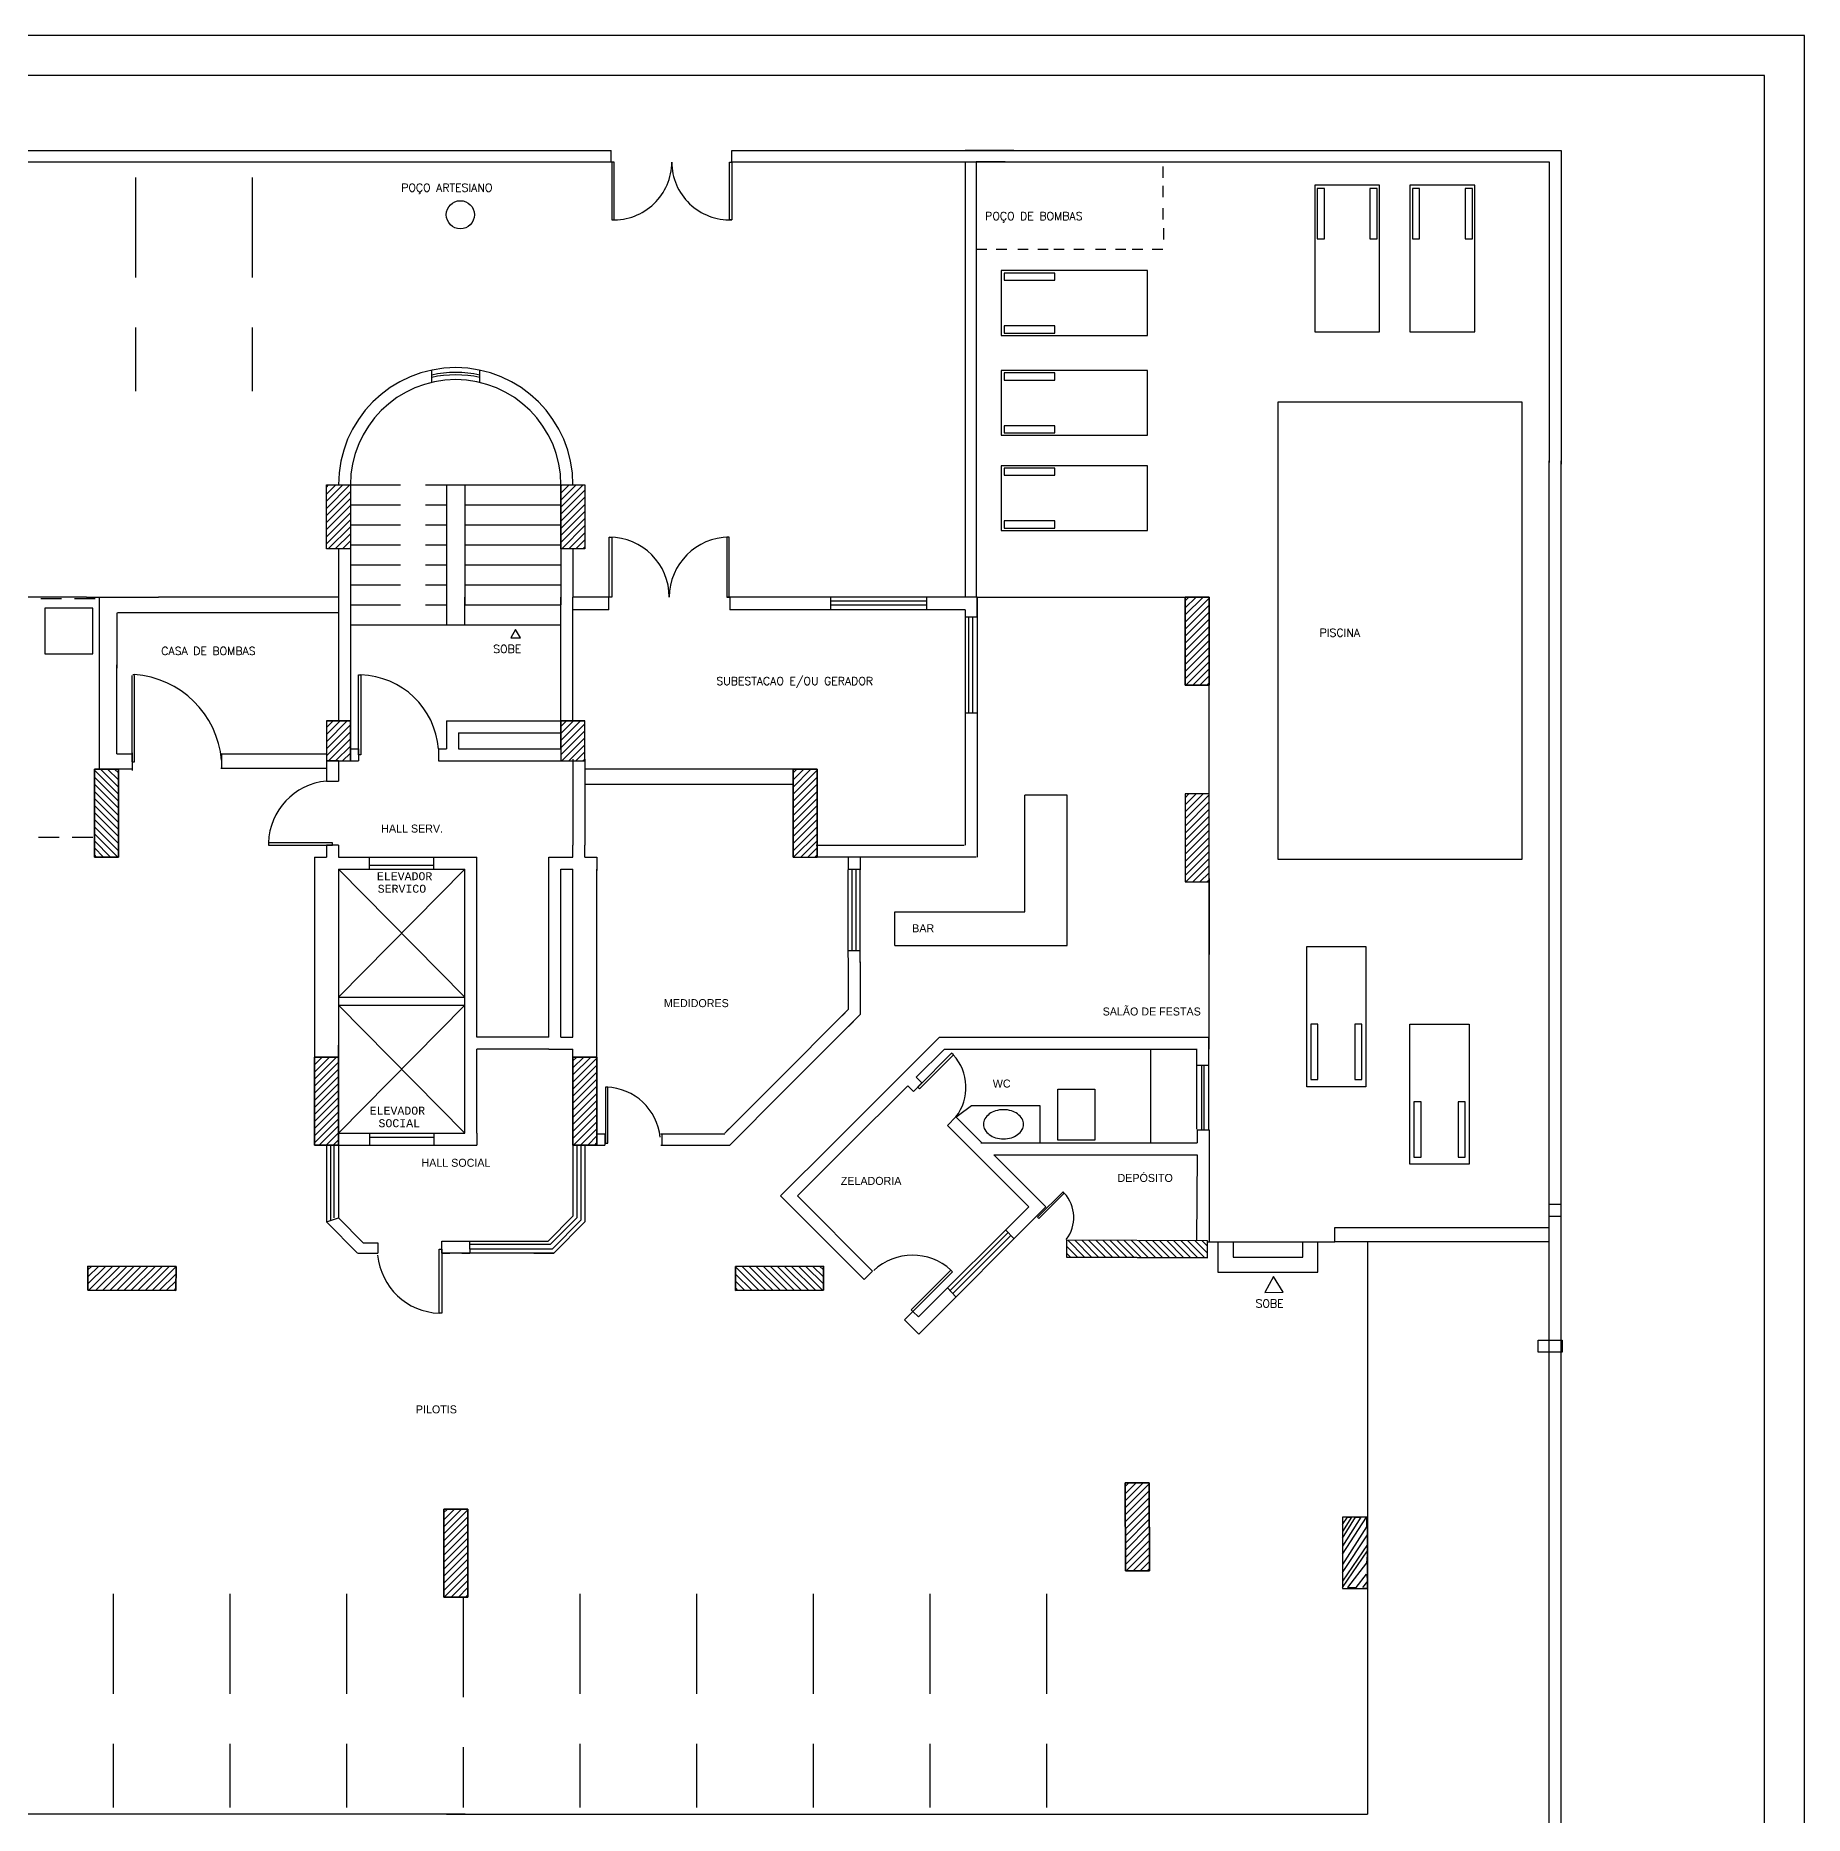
# Model space of a CAD drawing. Extents: x -175055 to -48386, y 10342 to 134050.
# Drawn here: x -84237.2 to -83795.2, y 98354.8 to 98799.7 of the extents above; entities that cross this region are included whole.
import ezdxf

# ---------------------------------------------------------------- set-up
doc = ezdxf.new("R2010")
doc.units = 0
doc.header["$LTSCALE"] = 50
doc.header["$MEASUREMENT"] = 0
doc.linetypes.add('DASHED2', pattern=[0.375, 0.25, -0.125])
doc.linetypes.add('HIDDENX2', pattern=[0.75, 0.5, -0.25])
doc.layers.get('0').update_dxf_attribs({"linetype": 'CONTINUOUS'})
doc.layers.add('ABE', color=7, linetype='CONTINUOUS')
doc.styles.add('MONOTXT', font='monotxt', dxfattribs={"height": 158.003165})
doc.styles.add('ROMANS', font='romans', dxfattribs={"height": 12})

# ---------------------------------------------------------------- blocks, each defined once
blk = doc.blocks.new('*X7')
at = {"color": 0}
for p, q in [((-1509.9, 1239), (-1483.9, 1265)), ((-1509.9, 1247.9), (-1492.7, 1265)), ((-1509.9, 1256.7), (-1501.6, 1265)), ((-1509.9, 1230.2), (-1479.9, 1260.2)), ((-1509.9, 1221.3), (-1479.9, 1251.3)), ((-1216.7, 1258.1), (-1209.9, 1265)), ((-1216.7, 1249.3), (-1201, 1265)), ((-1216.7, 1240.4), (-1192.2, 1265)), ((-1216.7, 1231.6), (-1186.7, 1261.6)), ((-1216.7, 1222.8), (-1186.7, 1252.8)), ((-1507.4, 1215), (-1479.9, 1242.5)), ((-1498.5, 1215), (-1479.9, 1233.7)), ((-1489.7, 1215), (-1479.9, 1224.8)), ((-1215.7, 1215), (-1186.7, 1243.9)), ((-1206.8, 1215), (-1186.7, 1235.1)), ((-1198, 1215), (-1186.7, 1226.3)), ((-1480.8, 1215), (-1479.9, 1216)), ((-1189.2, 1215), (-1186.7, 1217.4))]:
    blk.add_line(p, q, dxfattribs=at)
blk = doc.blocks.new('*X6')
at = {"color": 0}
for p, q in [((-1509.9, 1530.7), (-1480.6, 1560)), ((-1509.9, 1539.5), (-1489.4, 1560)), ((-1509.9, 1548.4), (-1498.2, 1560)), ((-1509.9, 1557.2), (-1507.1, 1560)), ((-1216.7, 1558.6), (-1215.4, 1560)), ((-1216.7, 1549.8), (-1206.6, 1560)), ((-1216.7, 1541), (-1197.7, 1560)), ((-1216.7, 1532.1), (-1188.9, 1560)), ((-1509.9, 1521.9), (-1479.9, 1551.9)), ((-1509.9, 1513), (-1479.9, 1543)), ((-1216.7, 1523.3), (-1186.7, 1553.3)), ((-1216.7, 1514.5), (-1186.7, 1544.5)), ((-1216.7, 1505.6), (-1186.7, 1535.6)), ((-1509.9, 1504.2), (-1479.9, 1534.2)), ((-1509.9, 1495.3), (-1479.9, 1525.3)), ((-1509.9, 1486.5), (-1479.9, 1516.5)), ((-1216.7, 1496.8), (-1186.7, 1526.8)), ((-1216.7, 1487.9), (-1186.7, 1517.9)), ((-1507.5, 1480), (-1479.9, 1507.7)), ((-1498.7, 1480), (-1479.9, 1498.8)), ((-1215.8, 1480), (-1186.7, 1509.1)), ((-1207, 1480), (-1186.7, 1500.3)), ((-1198.2, 1480), (-1186.7, 1491.4)), ((-1489.8, 1480), (-1479.9, 1490)), ((-1481, 1480), (-1479.9, 1481.2)), ((-1189.3, 1480), (-1186.7, 1482.6))]:
    blk.add_line(p, q, dxfattribs=at)
blk = doc.blocks.new('*X3')
at = {"color": 0}
for p, q in [((-1524.9, 817.4), (-1497.3, 845)), ((-1524.9, 826.3), (-1506.1, 845)), ((-1524.9, 835.1), (-1515, 845)), ((-1524.9, 843.9), (-1523.8, 845)), ((-1524.9, 808.6), (-1494.9, 838.6)), ((-1524.9, 799.8), (-1494.9, 829.8)), ((-1524.9, 790.9), (-1494.9, 820.9)), ((-1524.9, 782.1), (-1494.9, 812.1)), ((-1524.9, 773.2), (-1494.9, 803.2)), ((-1524.9, 764.4), (-1494.9, 794.4)), ((-1524.9, 755.6), (-1494.9, 785.6)), ((-1524.9, 746.7), (-1494.9, 776.7)), ((-1524.9, 737.9), (-1494.9, 767.9)), ((-1518.9, 735), (-1494.9, 759)), ((-1510.1, 735), (-1494.9, 750.2)), ((-1501.2, 735), (-1494.9, 741.4))]:
    blk.add_line(p, q, dxfattribs=at)
blk = doc.blocks.new('*X1')
at = {"color": 0}
for p, q in [((425, 1600.6), (447.4, 1623)), ((425, 1609.4), (438.6, 1623)), ((425, 1618.3), (429.7, 1623)), ((425, 1591.7), (455, 1621.7)), ((425, 1582.9), (455, 1612.9)), ((425, 1574.1), (455, 1604.1)), ((425, 1565.2), (455, 1595.2)), ((425, 1556.4), (455, 1586.4)), ((425, 1547.6), (455, 1577.6)), ((425, 1538.7), (455, 1568.7)), ((425, 1529.9), (455, 1559.9)), ((425, 1521), (455, 1551)), ((425.8, 1513), (455, 1542.2)), ((434.6, 1513), (455, 1533.4)), ((443.5, 1513), (455, 1524.5)), ((452.3, 1513), (455, 1515.7))]:
    blk.add_line(p, q, dxfattribs=at)
blk = doc.blocks.new('*X2')
at = {"color": 0}
for p, q in [((812.5, 716.2), (812.5, 723.5)), ((818.7, 709.9), (818.7, 729.7)), ((825, 703.7), (825, 733.7)), ((831.2, 697.4), (831.2, 727.4)), ((837.5, 691.2), (837.5, 721.2)), ((843.7, 684.9), (843.7, 714.9)), ((850, 678.7), (850, 708.7)), ((856.2, 672.4), (856.2, 702.4)), ((862.5, 666.2), (862.5, 696.2)), ((868.7, 659.9), (868.7, 689.9)), ((875, 653.7), (875, 683.7)), ((881.2, 647.4), (881.2, 677.4)), ((887.5, 641.2), (887.5, 671.2)), ((893.7, 634.9), (893.7, 664.9)), ((900, 628.7), (900, 658.7)), ((906.2, 622.4), (906.2, 652.4)), ((912.5, 616.2), (912.5, 646.2)), ((918.7, 609.9), (918.7, 639.9)), ((925, 603.7), (925, 633.7)), ((931.2, 597.4), (931.2, 627.4)), ((937.5, 599.3), (937.5, 621.2)), ((943.7, 605.5), (943.7, 614.9))]:
    blk.add_line(p, q, dxfattribs=at)

msp = doc.modelspace()

# ---------------------------------------------------------------- linework, layer by layer
at = {"layer": 'ABE', "color": 0}
for p, q in [((-83795.15, 98799.66), (-84781.58, 98799.66)), ((-83795.15, 98131.91), (-83795.15, 98799.66))]:
    msp.add_line(p, q, dxfattribs=at)
at = {"layer": 'ABE', "color": 6}
for p, q in [((-83805.15, 98789.66), (-84756.58, 98789.66)), ((-83805.15, 98141.91), (-83805.15, 98789.66))]:
    msp.add_line(p, q, dxfattribs=at)
at = {"layer": 'ABE', "color": 5}
for p, q in [((-84421.33, 98770.91), (-84093.4, 98770.91)), ((-84093.4, 98768.11), (-84093.4, 98770.91)), ((-84063.2, 98770.91), (-83855.93, 98770.91)), ((-84063.2, 98768.11), (-84063.2, 98770.91)), ((-83992.73, 98770.91), (-84004.93, 98770.91)), ((-83855.93, 98770.91), (-83855.93, 98692.56)), ((-84418.33, 98768.11), (-84093.4, 98768.11)), ((-84063.2, 98768.11), (-83858.93, 98768.11)), ((-84004.93, 98768.11), (-84004.93, 98718.76)), ((-84002.13, 98768.11), (-84002.13, 98716.16)), ((-83994.93, 98768.11), (-84002.13, 98768.11)), ((-83955.53, 98766.91), (-83955.53, 98764.11)), ((-83858.93, 98768.11), (-83858.93, 98692.96)), ((-83955.53, 98762.11), (-83955.53, 98759.31)), ((-83955.53, 98756.51), (-83955.53, 98753.71)), ((-83955.33, 98751.51), (-83955.33, 98748.71)), ((-84002.13, 98746.31), (-83999.53, 98746.31)), ((-83997.13, 98746.31), (-83994.53, 98746.31)), ((-83991.73, 98746.31), (-83989.13, 98746.31)), ((-83986.73, 98746.31), (-83984.13, 98746.31)), ((-83982.73, 98746.31), (-83980.13, 98746.31)), ((-83977.73, 98746.31), (-83975.13, 98746.31)), ((-83972.33, 98746.31), (-83969.73, 98746.31)), ((-83967.33, 98746.31), (-83964.73, 98746.31)), ((-83963.13, 98746.31), (-83960.53, 98746.31)), ((-83958.13, 98746.31), (-83955.53, 98746.31)), ((-84004.93, 98722.16), (-84004.93, 98659.36)), ((-84002.13, 98719.16), (-84002.13, 98659.33)), ((-84138.24, 98712.98), (-84138.24, 98716.05)), ((-84126.24, 98712.98), (-84126.24, 98716.05)), ((-83858.93, 98603.96), (-83858.93, 98693.36)), ((-83855.93, 98604.76), (-83855.93, 98693.36)), ((-84158.55, 98687.36), (-84158.55, 98657.36)), ((-84134.55, 98687.36), (-84134.55, 98657.36)), ((-84132.24, 98687.36), (-84106.05, 98687.36)), ((-84129.93, 98687.36), (-84129.93, 98682.36)), ((-84105.93, 98687.36), (-84105.93, 98682.36)), ((-84129.93, 98682.36), (-84129.93, 98657.36)), ((-84129.93, 98682.36), (-84105.93, 98682.36)), ((-84105.93, 98682.36), (-84105.93, 98657.36)), ((-84129.93, 98677.36), (-84105.93, 98677.36)), ((-84129.93, 98672.36), (-84105.93, 98672.36)), ((-84161.55, 98671.36), (-84161.55, 98657.36)), ((-84102.93, 98671.36), (-84102.93, 98659.33)), ((-84129.93, 98667.36), (-84105.93, 98667.36)), ((-84224.55, 98659.33), (-84244.55, 98659.33)), ((-84235.93, 98658.96), (-84230.73, 98658.96)), ((-84227.53, 98658.96), (-84222.33, 98658.96)), ((-84224.55, 98659.33), (-84206.55, 98659.33)), ((-84221.33, 98659.36), (-84221.33, 98616.36)), ((-84161.55, 98659.33), (-84206.55, 98659.33)), ((-84161.55, 98659.33), (-84161.55, 98628.36)), ((-84158.55, 98659.33), (-84158.55, 98621.36)), ((-84134.55, 98659.33), (-84134.55, 98652.36)), ((-84129.93, 98662.36), (-84105.93, 98662.36)), ((-84129.93, 98652.36), (-84129.93, 98659.33)), ((-84105.93, 98621.36), (-84105.93, 98659.33)), ((-84102.93, 98628.36), (-84102.93, 98659.33)), ((-84093.25, 98659.33), (-84102.93, 98659.33)), ((-84093.95, 98656.16), (-84093.95, 98659.33)), ((-84078.85, 98659.33), (-84078.85, 98659.33)), ((-84001.93, 98659.33), (-84064.45, 98659.33)), ((-84063.69, 98659.33), (-84063.69, 98656.16)), ((-84038.46, 98656.33), (-84038.46, 98659.33)), ((-84014.46, 98656.33), (-84014.46, 98659.33)), ((-84001.93, 98659.33), (-84001.93, 98594.36)), ((-84001.93, 98659.33), (-83949.93, 98659.33)), ((-84001.93, 98656.33), (-84001.93, 98659.33)), ((-84001.93, 98659.33), (-84001.93, 98654.33)), ((-83943.93, 98659.33), (-83949.93, 98659.33)), ((-83943.93, 98659.33), (-83949.93, 98659.33)), ((-83949.93, 98659.33), (-83943.93, 98659.33)), ((-83943.93, 98659.33), (-83949.93, 98659.33)), ((-83949.93, 98659.33), (-83949.93, 98637.33)), ((-83949.93, 98659.33), (-83949.93, 98637.33)), ((-83949.93, 98637.33), (-83949.93, 98659.33)), ((-83949.93, 98659.33), (-83949.93, 98637.33)), ((-83943.93, 98637.33), (-83943.93, 98659.33)), ((-83943.93, 98637.33), (-83943.93, 98659.33)), ((-83943.93, 98659.33), (-83943.93, 98637.33)), ((-83943.93, 98637.33), (-83943.93, 98659.33)), ((-83943.93, 98613.33), (-83943.93, 98659.33)), ((-84216.93, 98655.36), (-84216.93, 98641.56)), ((-84161.33, 98655.36), (-84216.73, 98655.36)), ((-84129.93, 98657.36), (-84105.93, 98657.36)), ((-84093.95, 98656.16), (-84102.93, 98656.16)), ((-84004.93, 98656.16), (-84063.69, 98656.16)), ((-84014.46, 98658.33), (-84038.46, 98658.33)), ((-84014.46, 98657.33), (-84038.46, 98657.33)), ((-84004.93, 98656.16), (-84004.93, 98624.36)), ((-84004.93, 98654.36), (-84001.93, 98654.36)), ((-84003.97, 98630.36), (-84003.97, 98654.36)), ((-84002.97, 98630.36), (-84002.97, 98654.36)), ((-84001.93, 98654.33), (-84001.93, 98656.33)), ((-84158.55, 98652.36), (-84105.93, 98652.36)), ((-84216.93, 98620.16), (-84216.93, 98642.36)), ((-84213.13, 98618.16), (-84213.13, 98639.76)), ((-84212.93, 98639.96), (-84212.53, 98639.96)), ((-84212.53, 98618.16), (-84212.53, 98639.76)), ((-83949.93, 98637.33), (-83943.93, 98637.33)), ((-83949.93, 98637.33), (-83943.93, 98637.33)), ((-83943.93, 98637.33), (-83949.93, 98637.33)), ((-83949.93, 98637.33), (-83943.93, 98637.33)), ((-84164.55, 98628.36), (-84158.55, 98628.36)), ((-84164.55, 98628.36), (-84164.55, 98613.33)), ((-84134.55, 98628.36), (-84134.55, 98621.36)), ((-84134.55, 98628.36), (-84099.93, 98628.36)), ((-84004.97, 98630.36), (-84001.97, 98630.36)), ((-84131.55, 98625.36), (-84131.55, 98621.36)), ((-84131.55, 98625.36), (-84105.93, 98625.36)), ((-84004.93, 98624.36), (-84004.93, 98597.36)), ((-84216.93, 98620.16), (-84213.13, 98620.16)), ((-84213.13, 98620.36), (-84213.13, 98615.96)), ((-84190.73, 98620.16), (-84190.73, 98616.56)), ((-84190.73, 98620.16), (-84164.53, 98620.16)), ((-84158.55, 98621.36), (-84158.55, 98618.36)), ((-84158.55, 98621.36), (-84156.55, 98621.36)), ((-84156.55, 98621.36), (-84156.55, 98618.36)), ((-84136.55, 98621.36), (-84134.55, 98621.36)), ((-84136.55, 98621.36), (-84136.55, 98618.36)), ((-84131.55, 98621.36), (-84105.93, 98621.36)), ((-84131.55, 98621.36), (-84105.93, 98621.36)), ((-84105.93, 98621.36), (-84105.93, 98618.36)), ((-84102.93, 98618.84), (-84102.93, 98597.33)), ((-84099.93, 98618.84), (-84099.93, 98597.33)), ((-84222.55, 98613.33), (-84222.55, 98616.33)), ((-84222.55, 98616.33), (-84216.55, 98616.33)), ((-84222.55, 98616.33), (-84216.55, 98616.33)), ((-84222.55, 98594.33), (-84222.55, 98616.33)), ((-84222.55, 98594.33), (-84222.55, 98616.33)), ((-84216.93, 98616.36), (-84213.13, 98616.36)), ((-84216.55, 98616.33), (-84216.55, 98594.33)), ((-84216.55, 98616.33), (-84216.55, 98594.33)), ((-84213.13, 98618.16), (-84212.53, 98618.16)), ((-84190.93, 98616.56), (-84164.53, 98616.56)), ((-84161.55, 98618.36), (-84164.55, 98618.36)), ((-84161.55, 98618.36), (-84161.55, 98613.33)), ((-84161.55, 98618.36), (-84161.55, 98613.33)), ((-84161.55, 98618.36), (-84156.55, 98618.36)), ((-84136.55, 98618.36), (-84102.93, 98618.36)), ((-84102.93, 98618.36), (-84099.93, 98618.36)), ((-84099.93, 98616.36), (-84047.93, 98616.36)), ((-84047.93, 98616.33), (-84041.93, 98616.33)), ((-84047.93, 98594.36), (-84047.93, 98616.33)), ((-84041.93, 98616.33), (-84047.93, 98616.33)), ((-84041.93, 98616.33), (-84047.93, 98616.33)), ((-84047.93, 98616.33), (-84047.93, 98594.36)), ((-84047.93, 98616.33), (-84047.93, 98594.33)), ((-84041.93, 98616.33), (-84041.93, 98594.36)), ((-84041.93, 98613.33), (-84041.93, 98616.33)), ((-84041.93, 98594.33), (-84041.93, 98616.33)), ((-84041.93, 98594.33), (-84041.93, 98616.33)), ((-84164.55, 98613.33), (-84161.55, 98613.33)), ((-84099.73, 98612.56), (-84047.93, 98612.56)), ((-84041.93, 98594.33), (-84041.93, 98613.33)), ((-83979.39, 98609.81), (-83990.01, 98609.81)), ((-83990.01, 98580.7), (-83990.01, 98609.81)), ((-83979.39, 98572.21), (-83979.39, 98609.81)), ((-83943.93, 98576.33), (-83943.93, 98613.33)), ((-83858.93, 98503.56), (-83858.93, 98605.96)), ((-83855.93, 98503.56), (-83855.93, 98605.76)), ((-84236.53, 98599.36), (-84231.33, 98599.36)), ((-84228.13, 98599.36), (-84222.93, 98599.36)), ((-84161.55, 98597.33), (-84164.55, 98597.33)), ((-84164.55, 98597.33), (-84164.55, 98594.36)), ((-84161.55, 98597.33), (-84161.55, 98594.36)), ((-84161.55, 98597.33), (-84161.55, 98597.33)), ((-84161.55, 98597.33), (-84161.55, 98594.36)), ((-84102.93, 98594.36), (-84102.93, 98597.33)), ((-84099.93, 98594.33), (-84099.93, 98597.33)), ((-84042.13, 98597.36), (-84005.13, 98597.36)), ((-83949.93, 98600.36), (-83949.93, 98588.16)), ((-83943.93, 98576.33), (-83943.93, 98598.33)), ((-83943.93, 98576.33), (-83943.93, 98598.33)), ((-83943.93, 98576.33), (-83943.93, 98598.33)), ((-84216.55, 98594.33), (-84222.55, 98594.33)), ((-84216.55, 98594.33), (-84222.55, 98594.33)), ((-84167.55, 98594.36), (-84164.55, 98594.36)), ((-84167.55, 98594.36), (-84167.55, 98525.36)), ((-84161.55, 98594.36), (-84126.93, 98594.36)), ((-84153.74, 98591.36), (-84153.74, 98594.36)), ((-84153.74, 98592.36), (-84137.74, 98592.36)), ((-84137.74, 98591.36), (-84137.74, 98594.36)), ((-84126.93, 98549.36), (-84126.93, 98594.36)), ((-84108.93, 98594.36), (-84102.93, 98594.36)), ((-84108.93, 98549.36), (-84108.93, 98594.36)), ((-84099.93, 98594.36), (-84096.93, 98594.36)), ((-84096.93, 98594.36), (-84096.93, 98590.96)), ((-84047.93, 98594.33), (-84041.93, 98594.33)), ((-84044.93, 98594.33), (-84044.93, 98594.36)), ((-84002.13, 98594.33), (-84042.13, 98594.33)), ((-84034.13, 98594.16), (-84034.13, 98591.16)), ((-84031.13, 98594.16), (-84031.13, 98591.16)), ((-84161.55, 98591.36), (-84129.93, 98591.36)), ((-84161.55, 98591.36), (-84161.55, 98525.36)), ((-84161.55, 98559.36), (-84129.93, 98591.36)), ((-84161.55, 98591.36), (-84129.93, 98559.36)), ((-84129.93, 98525.36), (-84129.93, 98591.36)), ((-84105.93, 98591.36), (-84102.93, 98591.36)), ((-84105.93, 98591.36), (-84102.93, 98591.36)), ((-84105.93, 98549.36), (-84105.93, 98591.36)), ((-84102.93, 98549.36), (-84102.93, 98591.36)), ((-84102.93, 98549.36), (-84102.93, 98591.36)), ((-84096.93, 98525.36), (-84096.93, 98591.33)), ((-84034.13, 98591.33), (-84031.13, 98591.33)), ((-84034.13, 98569.28), (-84034.13, 98591.13)), ((-84033.13, 98571.13), (-84033.13, 98591.13)), ((-84032.13, 98571.13), (-84032.13, 98591.13)), ((-84031.13, 98568.03), (-84031.13, 98591.13)), ((-83943.93, 98588.96), (-83943.93, 98569.96)), ((-84022.52, 98580.7), (-83990.01, 98580.7)), ((-84022.52, 98572.21), (-84022.52, 98580.7)), ((-83943.93, 98546.33), (-83943.93, 98576.33)), ((-84034.13, 98570.96), (-84031.13, 98570.96)), ((-84022.52, 98572.21), (-83979.39, 98572.21)), ((-84034.13, 98569.16), (-84034.13, 98556.23)), ((-84031.13, 98568.16), (-84031.13, 98554.99)), ((-84161.55, 98559.36), (-84129.93, 98559.36)), ((-84161.55, 98557.36), (-84129.93, 98557.36)), ((-84161.55, 98525.36), (-84129.93, 98557.36)), ((-84161.55, 98557.36), (-84129.93, 98525.36)), ((-84052.65, 98537.71), (-84034.13, 98556.23)), ((-84047, 98539.13), (-84031.13, 98554.99)), ((-84035.68, 98554.68), (-84034.13, 98556.23)), ((-84035.68, 98554.68), (-84034.13, 98556.23)), ((-84034.1, 98552.03), (-84031.44, 98554.68)), ((-84108.93, 98549.36), (-84126.93, 98549.36)), ((-84105.93, 98549.36), (-84102.93, 98549.36)), ((-84018.71, 98541.95), (-84011.34, 98549.33)), ((-84011.34, 98549.33), (-83967.97, 98549.33)), ((-83968.33, 98549.36), (-83943.93, 98549.36)), ((-83943.97, 98542.33), (-83943.97, 98549.33)), ((-84167.55, 98547.36), (-84167.55, 98525.36)), ((-84167.55, 98547.36), (-84167.55, 98525.36)), ((-84167.55, 98547.36), (-84167.55, 98525.36)), ((-84167.55, 98544.36), (-84161.55, 98544.36)), ((-84167.55, 98544.36), (-84161.55, 98544.36)), ((-84167.55, 98522.36), (-84167.55, 98544.36)), ((-84167.55, 98522.36), (-84167.55, 98544.36)), ((-84161.55, 98525.36), (-84161.55, 98547.36)), ((-84161.55, 98525.36), (-84161.55, 98547.36)), ((-84161.55, 98525.36), (-84161.55, 98546.36)), ((-84161.55, 98544.36), (-84161.55, 98522.36)), ((-84161.55, 98544.36), (-84161.55, 98522.36)), ((-84108.93, 98546.36), (-84126.93, 98546.36)), ((-84126.93, 98525.36), (-84126.93, 98546.36)), ((-84108.93, 98546.36), (-84102.93, 98546.36)), ((-84102.93, 98525.36), (-84102.93, 98546.36)), ((-84096.93, 98544.36), (-84102.93, 98544.36)), ((-84096.93, 98544.36), (-84102.93, 98544.36)), ((-84102.93, 98544.36), (-84102.93, 98522.36)), ((-84102.93, 98544.36), (-84102.93, 98522.36)), ((-84096.93, 98522.36), (-84096.93, 98544.36)), ((-84096.93, 98522.36), (-84096.93, 98544.36)), ((-84017.13, 98539.3), (-84010.1, 98546.33)), ((-84010.1, 98546.33), (-83970.97, 98546.33)), ((-83971.53, 98546.36), (-83946.93, 98546.36)), ((-83958.59, 98546.36), (-83958.59, 98522.93)), ((-83946.97, 98542.33), (-83946.97, 98546.33)), ((-84049.12, 98537.01), (-84047, 98539.13)), ((-84038.26, 98522.43), (-84019.17, 98541.53)), ((-84019.33, 98541.36), (-84018.33, 98542.36)), ((-84015.71, 98537.88), (-84017.13, 98539.3)), ((-83946.97, 98542.33), (-83943.97, 98542.33)), ((-83946.97, 98526.33), (-83946.97, 98542.33)), ((-83943.97, 98526.33), (-83943.97, 98542.33)), ((-84052.65, 98537.71), (-84065, 98525.36)), ((-84050.53, 98535.59), (-84063.76, 98522.36)), ((-84049.12, 98537.01), (-84050.53, 98535.59)), ((-84034.72, 98521.73), (-84019.26, 98537.19)), ((-84017.83, 98535.76), (-84019.26, 98537.19)), ((-84017.83, 98535.76), (-84015.71, 98537.88)), ((-84006.53, 98529.76), (-84007.13, 98529.36)), ((-84003.33, 98532.16), (-84006.53, 98529.76)), ((-83986.13, 98532.16), (-84003.33, 98532.16)), ((-83986.13, 98522.93), (-83986.13, 98532.16)), ((-84161.55, 98525.36), (-84129.93, 98525.36)), ((-84153.74, 98525.36), (-84153.74, 98522.36)), ((-84137.74, 98525.36), (-84137.74, 98522.36)), ((-84126.93, 98525.36), (-84126.93, 98522.36)), ((-84096.93, 98525.16), (-84094.93, 98525.16)), ((-84094.93, 98525.16), (-84094.93, 98522.36)), ((-84080.93, 98525.16), (-84064.93, 98525.16)), ((-84080.73, 98525.16), (-84080.73, 98522.36)), ((-84063.97, 98526.4), (-84065, 98525.36)), ((-84009.35, 98527.28), (-84007.23, 98529.4)), ((-84009.35, 98527.28), (-83989.02, 98506.95)), ((-84007.23, 98529.4), (-84000.76, 98522.93)), ((-83946.93, 98526.16), (-83946.94, 98522.93)), ((-83946.93, 98526.16), (-83943.93, 98526.16)), ((-83943.93, 98526.16), (-83943.93, 98498.36)), ((-84161.55, 98522.36), (-84167.55, 98522.36)), ((-84161.55, 98522.36), (-84167.55, 98522.36)), ((-84164.55, 98522.36), (-84161.55, 98522.36)), ((-84164.55, 98522.36), (-84164.55, 98503.17)), ((-84163.55, 98522.36), (-84163.55, 98503.59)), ((-84162.73, 98522.36), (-84162.73, 98504.16)), ((-84161.55, 98522.36), (-84126.93, 98522.36)), ((-84161.53, 98522.36), (-84161.53, 98504.16)), ((-84153.74, 98524.36), (-84137.74, 98524.36)), ((-84102.93, 98522.36), (-84102.93, 98504.56)), ((-84102.93, 98522.36), (-84096.93, 98522.36)), ((-84102.93, 98522.36), (-84096.93, 98522.36)), ((-84099.93, 98522.36), (-84102.93, 98522.36)), ((-84101.93, 98522.36), (-84101.93, 98504.16)), ((-84100.93, 98522.36), (-84100.93, 98503.59)), ((-84099.93, 98522.36), (-84099.93, 98503.17)), ((-84096.93, 98522.36), (-84094.93, 98522.36)), ((-84080.93, 98522.36), (-84064.93, 98522.36)), ((-84066.13, 98522.36), (-84063.73, 98522.36)), ((-84038.26, 98522.43), (-84051.05, 98509.65)), ((-84034.72, 98521.73), (-84036.14, 98520.31)), ((-84000.96, 98522.93), (-83946.94, 98522.93)), ((-83972.33, 98522.96), (-83968.73, 98522.96)), ((-84036.14, 98520.31), (-84046.8, 98509.65)), ((-83997.76, 98519.93), (-83984.78, 98506.95)), ((-83997.76, 98519.93), (-83946.96, 98519.93)), ((-83946.96, 98519.93), (-83947.05, 98498.47)), ((-84035.02, 98493.62), (-84051.05, 98509.65)), ((-84028.03, 98490.88), (-84046.8, 98509.65)), ((-83858.93, 98507.61), (-83855.93, 98507.61)), ((-83855.93, 98504.61), (-83855.93, 98507.61)), ((-84156.74, 98495.36), (-84164.55, 98503.17)), ((-84164.53, 98503.16), (-84161.53, 98504.16)), ((-84161.53, 98504.16), (-84155.33, 98497.96)), ((-84102.93, 98504.56), (-84109.13, 98498.36)), ((-84101.93, 98504.16), (-84108.53, 98497.56)), ((-84108.16, 98496.36), (-84100.93, 98503.59)), ((-84107.74, 98495.36), (-84099.93, 98503.17)), ((-84016.56, 98479.41), (-83989.02, 98506.95)), ((-84016.52, 98475.12), (-83984.78, 98506.95)), ((-83858.93, 98504.61), (-83855.93, 98504.61)), ((-83858.93, 98201.51), (-83858.93, 98504.36)), ((-83855.93, 98198.51), (-83855.93, 98504.02)), ((-84008.69, 98486.01), (-83994.19, 98500.5)), ((-84008.02, 98485.28), (-83993.51, 98499.79)), ((-83994.82, 98501.15), (-83992.73, 98498.98)), ((-83944.35, 98498.46), (-83979.6, 98498.58)), ((-83944.35, 98498.46), (-83979.6, 98498.58)), ((-83912.53, 98501.76), (-83858.93, 98501.76)), ((-83912.53, 98498.16), (-83912.53, 98501.76)), ((-84156.73, 98495.36), (-84151.73, 98495.36)), ((-84155.33, 98497.96), (-84151.73, 98497.96)), ((-84151.73, 98497.96), (-84151.73, 98495.36)), ((-84135.74, 98495.36), (-84135.74, 98498.36)), ((-84135.74, 98498.36), (-84128.74, 98498.36)), ((-84135.74, 98495.36), (-84133.74, 98495.36)), ((-84107.74, 98495.36), (-84135.74, 98495.36)), ((-84130.74, 98495.36), (-84128.74, 98495.36)), ((-84128.74, 98496.36), (-84128.74, 98498.36)), ((-84128.74, 98496.36), (-84128.74, 98495.36)), ((-84108.16, 98496.36), (-84128.74, 98496.36)), ((-84128.73, 98498.36), (-84109.13, 98498.36)), ((-84128.73, 98497.56), (-84108.53, 98497.56)), ((-84112.74, 98495.36), (-84107.74, 98495.36)), ((-84030.15, 98488.75), (-84035.48, 98494.08)), ((-83944.37, 98494.21), (-83979.61, 98494.34)), ((-83979.61, 98494.34), (-83944.37, 98494.21)), ((-83944.13, 98498.16), (-83912.53, 98498.16)), ((-83941.73, 98498.16), (-83941.73, 98494.36)), ((-83941.73, 98494.36), (-83941.73, 98490.56)), ((-83941.73, 98494.36), (-83941.73, 98494.36)), ((-83937.93, 98498.16), (-83937.93, 98494.36)), ((-83937.93, 98494.36), (-83920.53, 98494.36)), ((-83920.53, 98494.36), (-83920.53, 98498.16)), ((-83916.73, 98490.56), (-83916.73, 98498.16)), ((-83858.93, 98498.16), (-83912.53, 98498.16)), ((-83904.38, 98498.16), (-83904.38, 98355.17)), ((-84224.17, 98486.13), (-84224.14, 98492.13)), ((-84224.17, 98486.13), (-84224.14, 98492.13)), ((-84224.17, 98486.13), (-84224.14, 98492.13)), ((-84224.16, 98487.63), (-84224.15, 98490.63)), ((-84224.14, 98492.13), (-84202.14, 98492.05)), ((-84224.14, 98492.13), (-84202.14, 98492.05)), ((-84224.14, 98492.13), (-84202.14, 98492.05)), ((-84202.14, 98492.05), (-84202.17, 98486.05)), ((-84202.14, 98492.05), (-84202.17, 98486.05)), ((-84202.14, 98492.05), (-84202.17, 98486.05)), ((-84040.34, 98492.13), (-84062.34, 98492.05)), ((-84040.34, 98492.13), (-84062.34, 98492.05)), ((-84040.34, 98492.13), (-84062.34, 98492.05)), ((-84062.34, 98492.05), (-84062.32, 98486.05)), ((-84062.34, 98492.05), (-84062.32, 98486.05)), ((-84062.34, 98492.05), (-84062.32, 98486.05)), ((-84040.32, 98486.13), (-84040.34, 98492.13)), ((-84040.32, 98486.13), (-84040.34, 98492.13)), ((-84040.32, 98486.13), (-84040.34, 98492.13)), ((-84040.32, 98487.63), (-84040.34, 98490.63)), ((-84030.15, 98488.75), (-84028.03, 98490.88)), ((-83941.73, 98490.56), (-83916.73, 98490.56)), ((-84202.17, 98486.05), (-84224.17, 98486.13)), ((-84202.17, 98486.05), (-84224.17, 98486.13)), ((-84202.17, 98486.05), (-84224.17, 98486.13)), ((-84062.32, 98486.05), (-84040.32, 98486.13)), ((-84062.32, 98486.05), (-84040.32, 98486.13)), ((-84062.32, 98486.05), (-84040.32, 98486.13)), ((-84009.3, 98486.67), (-84007.24, 98484.43)), ((-84020.07, 98478.67), (-84017.95, 98480.79)), ((-84016.56, 98479.41), (-84017.95, 98480.79)), ((-84016.52, 98475.12), (-84020.07, 98478.67)), ((-83958.92, 98437.96), (-83964.92, 98437.94)), ((-83958.92, 98437.96), (-83964.92, 98437.94)), ((-83958.92, 98437.96), (-83964.92, 98437.94)), ((-83958.92, 98437.96), (-83964.92, 98437.94)), ((-83958.92, 98437.96), (-83964.92, 98437.94)), ((-83958.92, 98437.96), (-83964.92, 98437.94)), ((-83964.92, 98437.94), (-83964.85, 98415.94)), ((-83964.92, 98437.94), (-83964.85, 98415.94)), ((-83964.92, 98437.94), (-83964.85, 98415.94)), ((-83964.92, 98437.94), (-83964.85, 98415.94)), ((-83964.92, 98437.94), (-83964.85, 98415.94)), ((-83964.92, 98437.94), (-83964.85, 98415.94)), ((-83958.85, 98415.96), (-83958.92, 98437.96)), ((-83958.85, 98415.96), (-83958.92, 98437.96)), ((-83958.85, 98415.96), (-83958.92, 98437.96)), ((-83958.85, 98415.96), (-83958.92, 98437.96)), ((-83958.85, 98415.96), (-83958.92, 98437.96)), ((-83958.85, 98415.96), (-83958.92, 98437.96)), ((-84135.24, 98431.36), (-84129.24, 98431.36)), ((-84129.24, 98431.36), (-84135.24, 98431.36)), ((-84129.24, 98431.36), (-84135.24, 98431.36)), ((-84135.24, 98431.36), (-84135.24, 98409.36)), ((-84135.24, 98431.36), (-84135.24, 98409.36)), ((-84129.24, 98409.36), (-84129.24, 98431.36)), ((-84129.24, 98409.36), (-84129.24, 98431.36)), ((-83910.58, 98420.15), (-83904.58, 98429.35)), ((-83905.98, 98429.35), (-83910.58, 98422.15)), ((-83910.58, 98424.15), (-83907.38, 98429.35)), ((-83908.38, 98429.35), (-83910.58, 98425.75)), ((-83910.58, 98427.55), (-83909.38, 98429.35)), ((-83909.38, 98429.35), (-83908.38, 98429.35)), ((-83907.38, 98429.35), (-83905.98, 98429.35)), ((-83904.58, 98429.35), (-83904.58, 98426.95)), ((-83904.58, 98426.95), (-83910.58, 98417.55)), ((-83910.58, 98425.75), (-83910.58, 98424.15)), ((-83910.58, 98415.55), (-83904.38, 98424.95)), ((-83904.38, 98424.95), (-83904.38, 98422.55)), ((-83904.38, 98422.55), (-83910.58, 98413.35)), ((-83910.58, 98422.15), (-83910.58, 98420.15)), ((-83910.58, 98411.75), (-83904.38, 98420.95)), ((-83904.38, 98420.95), (-83904.58, 98417.95)), ((-83964.85, 98415.94), (-83958.85, 98415.96)), ((-83964.85, 98415.94), (-83958.85, 98415.96)), ((-83964.85, 98415.94), (-83958.85, 98415.96)), ((-83964.85, 98415.94), (-83958.85, 98415.96)), ((-83964.85, 98415.94), (-83958.85, 98415.96)), ((-83964.85, 98415.94), (-83958.85, 98415.96)), ((-83960.35, 98415.95), (-83963.35, 98415.94)), ((-83960.35, 98415.95), (-83963.35, 98415.94)), ((-83910.58, 98417.55), (-83910.58, 98415.55)), ((-83904.58, 98417.95), (-83909.38, 98411.75)), ((-83907.18, 98411.75), (-83904.58, 98415.15)), ((-83904.58, 98415.15), (-83904.38, 98413.35)), ((-83910.58, 98413.35), (-83910.58, 98411.75)), ((-83909.38, 98411.75), (-83907.18, 98411.75)), ((-83904.38, 98413.35), (-83905.58, 98411.75)), ((-83904.38, 98411.55), (-83905.18, 98411.55)), ((-84135.24, 98409.36), (-84129.24, 98409.36)), ((-84135.24, 98409.36), (-84129.24, 98409.36)), ((-84130.74, 98409.36), (-84133.74, 98409.36)), ((-84129.91, 98355.17), (-84360.11, 98355.17)), ((-84134.57, 98355.17), (-83904.38, 98355.17))]:
    msp.add_line(p, q, dxfattribs=at)
at = {"layer": 'ABE', "color": 5, "linetype": 'HIDDENX2'}
for p, q in [((-84212.23, 98764.2), (-84212.23, 98710.82)), ((-84183.07, 98764.2), (-84183.07, 98710.82)), ((-84217.87, 98410.2), (-84217.87, 98356.82)), ((-84188.7, 98410.2), (-84188.7, 98356.82)), ((-84159.54, 98410.2), (-84159.54, 98356.82)), ((-84101.22, 98410.2), (-84101.22, 98356.82)), ((-84072.05, 98410.2), (-84072.05, 98356.82)), ((-84042.89, 98410.2), (-84042.89, 98356.82)), ((-84013.73, 98410.2), (-84013.73, 98356.82)), ((-83984.56, 98410.2), (-83984.56, 98356.82)), ((-84130.38, 98409.36), (-84130.38, 98356.82))]:
    msp.add_line(p, q, dxfattribs=at)
at = {"layer": 'ABE', "color": 5, "linetype": 'DASHED2'}
for p, q in [((-84158.55, 98687.36), (-84132.24, 98687.36)), ((-84158.55, 98682.36), (-84134.55, 98682.36)), ((-84158.55, 98677.36), (-84134.55, 98677.36)), ((-84158.55, 98672.36), (-84134.55, 98672.36)), ((-84158.55, 98667.36), (-84134.55, 98667.36)), ((-84158.55, 98662.36), (-84134.55, 98662.36)), ((-84158.55, 98657.36), (-84134.55, 98657.36))]:
    msp.add_line(p, q, dxfattribs=at)
at = {"layer": 'ABE', "color": 5, "linetype": 'ByBlock'}
for p, q in [((-83945.77, 98526.33), (-83945.77, 98542.33)), ((-83945.17, 98526.33), (-83945.17, 98542.33))]:
    msp.add_line(p, q, dxfattribs=at)
at = {"layer": 'ABE', "color": 5}
for points in [[(-84093.24, 98768.01), (-84093.24, 98753.61), (-84092.64, 98753.61), (-84092.64, 98768.01)], [(-84063.24, 98768.01), (-84063.24, 98753.61), (-84063.84, 98753.61), (-84063.84, 98768.01)], [(-83901.33, 98762.26), (-83917.53, 98762.26), (-83917.53, 98725.66), (-83901.33, 98725.66)], [(-83915.13, 98761.46), (-83916.93, 98761.46), (-83916.93, 98748.86), (-83915.13, 98748.86)], [(-83901.93, 98761.46), (-83903.73, 98761.46), (-83903.73, 98748.86), (-83901.93, 98748.86)], [(-83877.53, 98762.26), (-83893.73, 98762.26), (-83893.73, 98725.66), (-83877.53, 98725.66)], [(-83891.33, 98761.46), (-83893.13, 98761.46), (-83893.13, 98748.86), (-83891.33, 98748.86)], [(-83878.13, 98761.46), (-83879.93, 98761.46), (-83879.93, 98748.86), (-83878.13, 98748.86)], [(-83995.93, 98740.92), (-83995.93, 98724.72), (-83959.33, 98724.72), (-83959.33, 98740.92)], [(-83995.13, 98740.32), (-83995.13, 98738.52), (-83982.53, 98738.52), (-83982.53, 98740.32)], [(-83995.13, 98727.12), (-83995.13, 98725.32), (-83982.53, 98725.32), (-83982.53, 98727.12)], [(-83995.93, 98715.96), (-83995.93, 98699.76), (-83959.33, 98699.76), (-83959.33, 98715.96)], [(-83995.13, 98715.36), (-83995.13, 98713.56), (-83982.53, 98713.56), (-83982.53, 98715.36)], [(-83926.73, 98708.03), (-83926.73, 98593.83), (-83865.73, 98593.83), (-83865.73, 98708.03)], [(-83995.13, 98702.16), (-83995.13, 98700.36), (-83982.53, 98700.36), (-83982.53, 98702.16)], [(-83995.93, 98692.16), (-83995.93, 98675.96), (-83959.33, 98675.96), (-83959.33, 98692.16)], [(-83995.13, 98691.56), (-83995.13, 98689.76), (-83982.53, 98689.76), (-83982.53, 98691.56)], [(-84158.55, 98687.36), (-84158.55, 98671.36), (-84164.55, 98671.36), (-84164.55, 98687.36)], [(-84099.93, 98687.36), (-84099.93, 98671.36), (-84105.93, 98671.36), (-84105.93, 98687.36)], [(-83995.13, 98678.36), (-83995.13, 98676.56), (-83982.53, 98676.56), (-83982.53, 98678.36)], [(-84093.85, 98659.28), (-84093.85, 98674.28), (-84093.25, 98674.28), (-84093.25, 98659.28)], [(-84063.85, 98659.28), (-84063.85, 98674.28), (-84064.45, 98674.28), (-84064.45, 98659.28)], [(-83943.93, 98659.33), (-83949.93, 98659.33), (-83949.93, 98637.33), (-83943.93, 98637.33)], [(-84234.93, 98656.56), (-84234.93, 98645.16), (-84222.93, 98645.16), (-84222.93, 98656.56)], [(-84118.46, 98649.16), (-84116.06, 98649.16), (-84117.26, 98651.24)], [(-84156.55, 98619.86), (-84156.55, 98639.86), (-84155.95, 98639.86), (-84155.95, 98619.86)], [(-84164.55, 98628.36), (-84164.55, 98618.36), (-84158.55, 98618.36), (-84158.55, 98628.36)], [(-84105.93, 98628.36), (-84105.93, 98618.36), (-84099.93, 98618.36), (-84099.93, 98628.36)], [(-84216.55, 98594.33), (-84216.55, 98616.33), (-84222.55, 98616.33), (-84222.55, 98594.33)], [(-84222.55, 98616.33), (-84216.55, 98616.33), (-84216.55, 98594.33), (-84222.55, 98594.33)], [(-84222.55, 98616.33), (-84216.55, 98616.33), (-84216.55, 98594.33), (-84222.55, 98594.33)], [(-83943.93, 98610.13), (-83949.93, 98610.13), (-83949.93, 98588.13), (-83943.93, 98588.13)], [(-84179.05, 98597.33), (-84163.05, 98597.33), (-84163.05, 98597.93), (-84179.05, 98597.93)], [(-83904.73, 98536.96), (-83919.53, 98536.96), (-83919.53, 98571.96), (-83904.73, 98571.96)], [(-83918.53, 98552.56), (-83918.53, 98538.76), (-83916.73, 98538.76), (-83916.73, 98552.56)], [(-83907.53, 98552.56), (-83907.53, 98538.76), (-83905.73, 98538.76), (-83905.73, 98552.56)], [(-83878.93, 98517.56), (-83893.73, 98517.56), (-83893.73, 98552.56), (-83878.93, 98552.56)], [(-84161.55, 98522.36), (-84161.55, 98544.36), (-84167.55, 98544.36), (-84167.55, 98522.36)], [(-84096.93, 98544.36), (-84102.93, 98544.36), (-84102.93, 98522.36), (-84096.93, 98522.36)], [(-84096.93, 98544.36), (-84102.93, 98544.36), (-84102.93, 98522.36), (-84096.93, 98522.36)], [(-84102.93, 98522.36), (-84102.93, 98544.36), (-84096.93, 98544.36), (-84096.93, 98522.36)], [(-84016.35, 98536.4), (-84007.86, 98544.88), (-84008.29, 98545.31), (-84016.77, 98536.82)], [(-84094.83, 98522.84), (-84094.23, 98522.84), (-84094.23, 98536.84), (-84094.83, 98536.84)], [(-83981.73, 98523.56), (-83981.73, 98536.36), (-83972.53, 98536.36), (-83972.53, 98523.56)], [(-83892.73, 98533.16), (-83892.73, 98519.36), (-83890.93, 98519.36), (-83890.93, 98533.16)], [(-83881.73, 98533.16), (-83881.73, 98519.36), (-83879.93, 98519.36), (-83879.93, 98533.16)], [(-83986.49, 98504), (-83980.12, 98510.36), (-83980.44, 98510.68), (-83986.81, 98504.32)], [(-83944.37, 98494.21), (-83944.35, 98498.46), (-83979.6, 98498.58), (-83979.61, 98494.34)], [(-84136.34, 98480.36), (-84136.34, 98496.36), (-84135.74, 98496.36), (-84135.74, 98480.36)], [(-84202.14, 98492.05), (-84224.14, 98492.13), (-84224.17, 98486.13), (-84202.17, 98486.05)], [(-84224.17, 98486.13), (-84224.14, 98492.13), (-84202.14, 98492.05), (-84202.17, 98486.05)], [(-84062.34, 98492.05), (-84040.34, 98492.13), (-84040.32, 98486.13), (-84062.32, 98486.05)], [(-84040.32, 98486.13), (-84040.34, 98492.13), (-84062.34, 98492.05), (-84062.32, 98486.05)], [(-84017.95, 98480.79), (-84018.37, 98481.22), (-84008.46, 98491.11), (-84008.04, 98490.68)], [(-83925.41, 98485.61), (-83927.81, 98489.5), (-83929.98, 98485.48)], [(-83855.73, 98473.61), (-83855.73, 98470.61), (-83861.73, 98470.61), (-83861.73, 98473.61)], [(-83964.85, 98415.94), (-83964.92, 98437.94), (-83958.92, 98437.96), (-83958.85, 98415.96)], [(-83958.92, 98437.96), (-83964.92, 98437.94), (-83964.85, 98415.94), (-83958.85, 98415.96)], [(-83964.85, 98415.94), (-83964.92, 98437.94), (-83958.92, 98437.96), (-83958.85, 98415.96)], [(-83958.92, 98437.96), (-83964.92, 98437.94), (-83964.85, 98415.94), (-83958.85, 98415.96)], [(-84135.24, 98409.36), (-84135.24, 98431.36), (-84129.24, 98431.36), (-84129.24, 98409.36)], [(-84129.24, 98431.36), (-84135.24, 98431.36), (-84135.24, 98409.36), (-84129.24, 98409.36)], [(-84129.24, 98431.36), (-84135.24, 98431.36), (-84135.24, 98409.36), (-84129.24, 98409.36)], [(-83904.38, 98411.55), (-83904.38, 98429.35), (-83910.58, 98429.35), (-83910.58, 98411.55)]]:
    msp.add_lwpolyline(points, close=True, dxfattribs=at)
for points in [[(-84041.93, 98616.33), (-84047.93, 98616.33), (-84047.93, 98594.36)], [(-84041.93, 98616.33), (-84047.93, 98616.33), (-84047.93, 98594.36)], [(-84041.93, 98594.36), (-84041.93, 98616.33)], [(-84041.93, 98594.36), (-84041.93, 98616.33)], [(-84167.55, 98547.36), (-84167.55, 98525.36)], [(-84161.55, 98525.36), (-84161.55, 98547.36)]]:
    msp.add_lwpolyline(points, dxfattribs=at)
msp.add_lwpolyline([(-83990.33, 98527.56, 0.12976), (-83990.68, 98528.89, 0.106426), (-83991.8, 98530.14, 0.084431), (-83993.36, 98530.92, 0.073534), (-83995.33, 98531.21, 0.073534), (-83997.31, 98530.92, 0.084431), (-83998.87, 98530.14, 0.106426), (-83999.98, 98528.89, 0.12976), (-84000.33, 98527.56, 0.12976), (-83999.98, 98526.23, 0.106426), (-83998.87, 98524.98, 0.084431), (-83997.31, 98524.2, 0.073534), (-83995.33, 98523.91, 0.073534), (-83993.36, 98524.2, 0.084431), (-83991.8, 98524.98, 0.106426), (-83990.68, 98526.23, 0.12976)], format="xyb", close=True, dxfattribs=at)
msp.add_circle((-84131.07, 98754.88), 3.51, dxfattribs=at)
for centre, radius, start, end in [((-84092.73, 98768.1), 14.5, 268.0151, 359.6466), ((-84063.74, 98768.1), 14.5, 180.3534, 271.9849), ((-84132.24, 98687.36), 29.31, 0, 180), ((-84132.24, 98687.36), 26.31, 0, 180), ((-84132.24, 98687.36), 28.11, 77.6761, 102.3239), ((-84132.24, 98687.36), 27.51, 77.4029, 102.5971), ((-84093.85, 98659.28), 15, 0, 90), ((-84063.85, 98659.28), 15, 90, 180), ((-84214.22, 98616.44), 23.58, 5.166, 85.895), ((-84156.5, 98619.87), 20, 4.2799, 88.4407), ((-84163.06, 98597.4), 16, 95.3478, 178.1004), ((-84016.7, 98536.77), 12, 322.1291, 42.5774), ((-84095.04, 98522.85), 14, 6.1108, 87.8695), ((-83986.75, 98504.27), 9, 322.1291, 42.5774), ((-84135.81, 98496.35), 16, 185.3478, 268.1004), ((-84018.05, 98480.74), 14.12, 47.2474, 133.3341)]:
    msp.add_arc(centre, radius, start, end, dxfattribs=at)

# ---------------------------------------------------------------- block references
for name, p, xscale, yscale, zscale in [('*X6', (-83862.58, 98375.36), 0.1999999999970896, 0.1999999999970896, 0.1999999999970896), ('*X1', (-84034.93, 98334.73), 0.1999999999970896, 0.1999999999970896, 0.1999999999970896), ('*X7', (-83862.58, 98375.36), 0.1999999999970896, 0.1999999999970896, 0.1999999999970896), ('*X1', (-84131.55, 98291.73), -0.1999999999970896, 0.2000000000007276, 0.2), ('*X1', (-84132.93, 98291.73), 0.1999999999970896, 0.1999999999970896, 0.1999999999970896), ('*X1', (-84034.93, 98285.53), 0.1999999999970896, 0.1999999999970896, 0.1999999999970896), ('*X3', (-83862.58, 98375.36), 0.1999999999970896, 0.1999999999970896, 0.1999999999970896), ('*X1', (-84187.93, 98219.77), 0.1999999999970896, 0.1999999999970896, 0.1999999999970896), ('*X1', (-84220.25, 98106.77), 0.1999999999970896, 0.1999999999970896, 0.1999999999970896)]:
    msp.add_blockref(name, p, dxfattribs=dict(at, xscale=xscale, yscale=yscale, zscale=zscale))
for name, p, xscale, yscale, zscale, rotation in [('*X2', (-83992.96, 98278.19), 0.2000000000052217, 0.2000000000052217, 0.2000000000052217, 44.79921768220748), ('*X1', (-83899.25, 98575.97), -0.1999999999997707, 0.2000000000007276, 0.2, 89.79417197757554), ('*X1', (-84365.24, 98575.97), 0.1999999999997707, 0.1999999999997707, 0.1999999999997707, 270.2058280224244), ('*X1', (-84048.79, 98113.05), 0.200000000004733, 0.200000000004733, 0.200000000004733, 0.1998590389636967), ('*X1', (-84048.79, 98113.05), 0.200000000004733, 0.200000000004733, 0.200000000004733, 0.1998590389636967)]:
    msp.add_blockref(name, p, dxfattribs=dict(at, xscale=xscale, yscale=yscale, zscale=zscale, rotation=rotation))

# ---------------------------------------------------------------- texts
for s, style, p in [('POÇO ARTESIANO', 'ROMANS', (-84145.86, 98760.64)), ('POÇO DE BOMBAS', 'ROMANS', (-83999.92, 98753.55)), ('PISCINA', 'ROMANS', (-83916.33, 98649.43)), ('CASA DE BOMBAS', 'ROMANS', (-84205.82, 98644.85)), ('SOBE', 'ROMANS', (-84122.86, 98645.36)), ('SUBESTACAO E/OU GERADOR', 'ROMANS', (-84067.1, 98637.34)), ('ELEVADOR', 'MONOTXT', (-84151.93, 98588.56)), ('SERVICO', 'MONOTXT', (-84151.73, 98585.43)), ('ELEVADOR', 'MONOTXT', (-84153.73, 98529.96)), ('SOCIAL', 'MONOTXT', (-84151.53, 98526.83)), ('SOBE', 'ROMANS', (-83932.33, 98481.76))]:
    msp.add_text(s, height=2, dxfattribs=dict(at, style=style)).set_placement(p)
for s, p in [('HALL SERV.', (-84150.85, 98600.47)), ('BAR', (-84018.14, 98575.55)), ('MEDIDORES', (-84080.19, 98556.84)), ('SALÃO DE FESTAS', (-83970.54, 98554.75)), ('WC', (-83998, 98536.74)), ('HALL SOCIAL', (-84140.79, 98516.94)), ('ZELADORIA', (-84035.99, 98512.41)), ('DEPÓSITO', (-83966.82, 98513.15)), ('PILOTIS', (-84142.19, 98455.31))]:
    msp.add_text(s, height=2, dxfattribs=at).set_placement(p)

doc.saveas('drawing.dxf')
